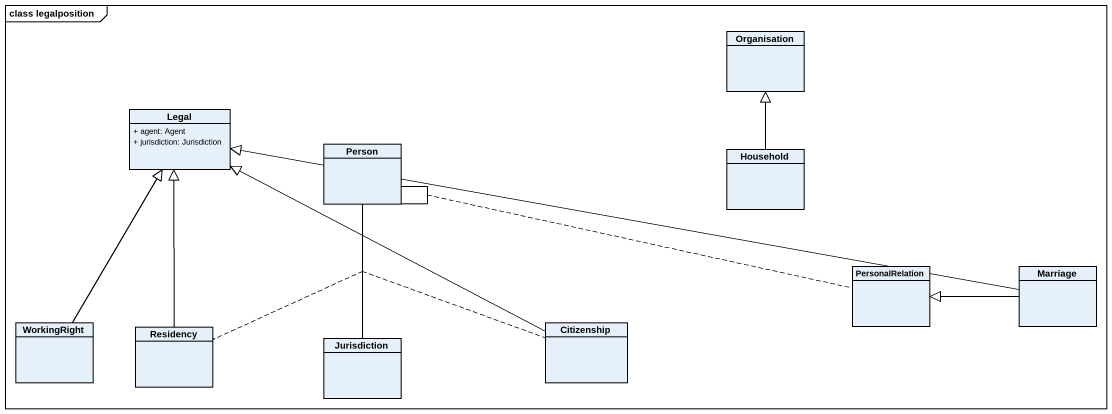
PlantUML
@startuml
mainframe class legalposition
hide circle
hide empty members
skinparam classAttributeIconSize 0
class Organisation
class Legal {
  + agent: Agent
  + jurisdiction: Jurisdiction
}
class "Person" as Person_
class Household
class PersonalRelation
class Marriage
class WorkingRight
class Residency
class Jurisdiction
class Citizenship
Person_ -- Person_
(Person_, Person_) .. PersonalRelation
Person_ -- Jurisdiction
(Person_, Jurisdiction) .. Citizenship
Person_ -- Jurisdiction
(Person_, Jurisdiction) .. Residency
Household -up-|> Organisation
Marriage -left-|> Legal
Marriage -left-|> PersonalRelation
WorkingRight -up-|> Legal
Residency -up-|> Legal
Citizenship -left-|> Legal
@enduml
